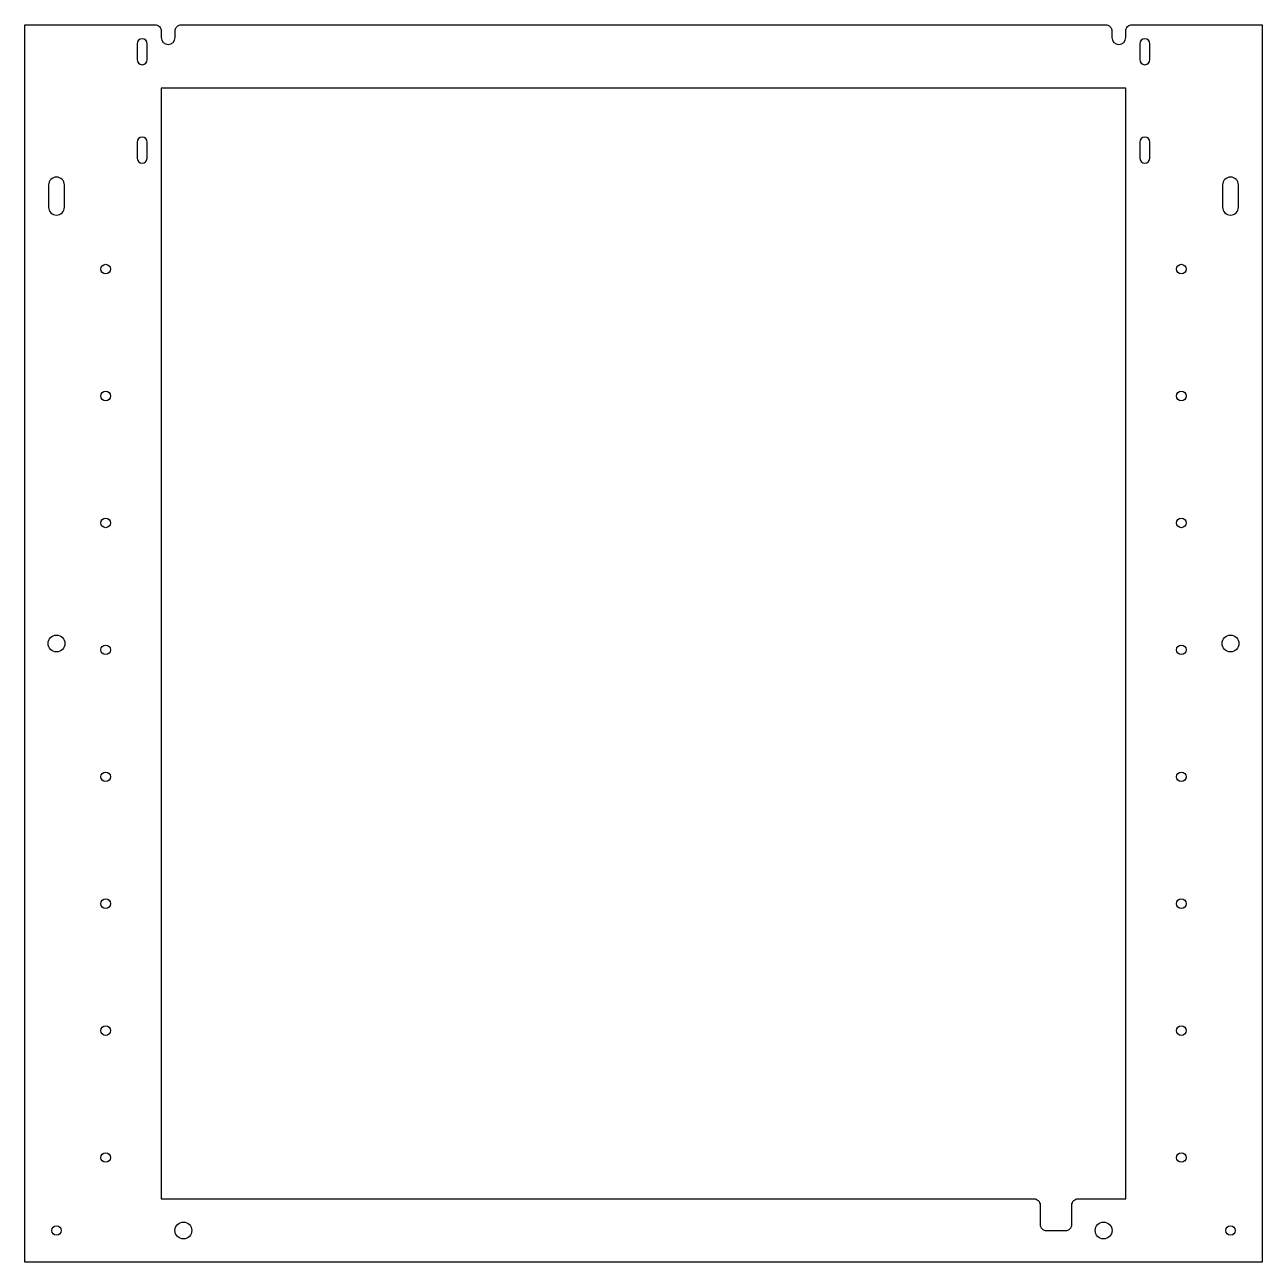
# Model space of a CAD drawing. Header units: millimetres. Extents: x -390 to 0, y -390 to 0.
import ezdxf

# ---------------------------------------------------------------- set-up
doc = ezdxf.new("R2010")
doc.units = ezdxf.units.MM
doc.layers.get('0').update_dxf_attribs({"linetype": 'CONTINUOUS'})

msp = doc.modelspace()

# ---------------------------------------------------------------- linework, layer by layer
for points in [[(-43, -2, -0.414214), (-41, 0), (0, 0), (0, -390), (-390, -390), (-390, 0), (-349, 0, -0.414214), (-347, -2), (-347, -4, 1), (-342.6, -4), (-342.6, -2, -0.414214), (-340.6, 0), (-49.4, 0, -0.414214), (-47.4, -2), (-47.4, -4, 1), (-43, -4)], [(-351.4, -11), (-351.4, -6, 1), (-354.6, -6), (-354.6, -11, 1)], [(-35.4, -11), (-35.4, -6, 1), (-38.6, -6), (-38.6, -11, 1)], [(-72, -370, -0.414214), (-70, -372), (-70, -378, 0.414214), (-68, -380), (-62, -380, 0.414214), (-60, -378), (-60, -372, -0.414214), (-58, -370), (-43, -370), (-43, -20), (-347, -20), (-347, -370)], [(-351.4, -42), (-351.4, -37, 1), (-354.6, -37), (-354.6, -42, 1)], [(-35.4, -42), (-35.4, -37, 1), (-38.6, -37), (-38.6, -42, 1)], [(-382.5, -50.5), (-382.5, -57.5, 1), (-377.5, -57.5), (-377.5, -50.5, 1)], [(-12.5, -50.5), (-12.5, -57.5, 1), (-7.5, -57.5), (-7.5, -50.5, 1)]]:
    msp.add_lwpolyline(points, format="xyb", close=True)
for centre, radius in [((-364.5, -77), 1.5), ((-25.5, -77), 1.5), ((-364.5, -117), 1.5), ((-25.5, -117), 1.5), ((-364.5, -157), 1.5), ((-25.5, -157), 1.5), ((-380, -195), 2.65), ((-10, -195), 2.65), ((-364.5, -197), 1.5), ((-25.5, -197), 1.5), ((-364.5, -237), 1.5), ((-25.5, -237), 1.5), ((-364.5, -277), 1.5), ((-25.5, -277), 1.5), ((-364.5, -317), 1.5), ((-25.5, -317), 1.5), ((-364.5, -357), 1.5), ((-25.5, -357), 1.5), ((-340, -380), 2.65), ((-50, -380), 2.65), ((-380, -380), 1.5), ((-10, -380), 1.5)]:
    msp.add_circle(centre, radius)

doc.saveas('drawing.dxf')
